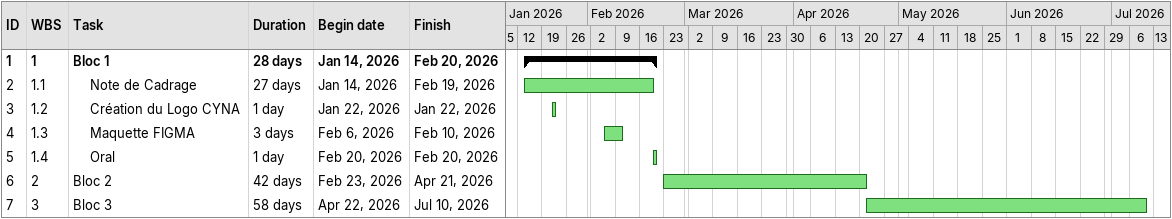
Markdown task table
| ID | WBS | Task | Duration | Start | Finish |
|---|---|---|---|---|---|
| 1 | 1 | **Bloc 1** | 28d | 2026-01-14 | 2026-02-20 |
| 2 | 1.1 | Note de Cadrage | 27d | 2026-01-14 | 2026-02-19 |
| 3 | 1.2 | Création du Logo CYNA | 1d | 2026-01-22 | 2026-01-22 |
| 4 | 1.3 | Maquette FIGMA | 3d | 2026-02-06 | 2026-02-10 |
| 5 | 1.4 | Oral | 1d | 2026-02-20 | 2026-02-20 |
| 6 | 2 | Bloc 2 | 42d | 2026-02-23 | 2026-04-21 |
| 7 | 3 | Bloc 3 | 58d | 2026-04-22 | 2026-07-10 |
